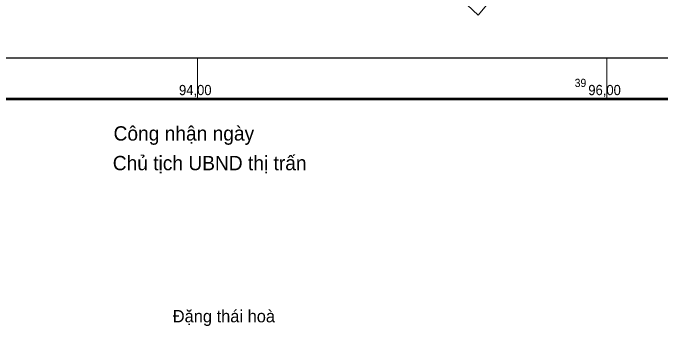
# Model space of a CAD drawing. Header units: metres. Extents: x 398630 to 399834, y 49516 to 50842.
# Drawn here: x 399309.9 to 399626.5, y 49519.2 to 49672.2 of the extents above; entities that cross this region are included whole.
import ezdxf
from ezdxf.enums import TextEntityAlignment as Align

# ---------------------------------------------------------------- set-up
doc = ezdxf.new("R2010")
doc.units = ezdxf.units.M
doc.header["$LTSCALE"] = 1.4
doc.layers.add('22', color=7, linetype='Continuous', lineweight=13)
doc.layers.add('63', color=7, linetype='Continuous', lineweight=13)

msp = doc.modelspace()

# ---------------------------------------------------------------- linework, layer by layer
at = {"layer": '22'}
msp.add_lwpolyline([(399498.59, 49707.49), (399537.14, 49671.05), (399577.5, 49719.42)], dxfattribs=at)
at = {"layer": '63'}
for p, q in [((399400, 49630), (399400, 49650)), ((399600, 49630), (399600, 49650))]:
    msp.add_line(p, q, dxfattribs=at)
at = {"layer": '63', "lineweight": 53}
msp.add_lwpolyline([(398630, 49630), (398630, 50770), (399770, 50770), (399770, 49630)], close=True, dxfattribs=at)
at = {"layer": '63', "lineweight": 25}
msp.add_lwpolyline([(398650, 49650), (398650, 50750), (399750, 50750), (399750, 49650)], close=True, dxfattribs=at)

# ---------------------------------------------------------------- texts
at = {"layer": '22'}
for s, height, p in [('Công nhận ngày', 7, (399393.365, 49609.79)), ('Chủ tịch UBND thị trấn', 7, (399405.965, 49595.31)), ('Đặng thái hoà', 6, (399412.93, 49520.99))]:
    msp.add_text(s, height=height, dxfattribs=at).set_placement(p, align=Align.CENTER)
at = {"layer": '63', "width": 0.95}
msp.add_text('39', height=4, dxfattribs=at).set_placement((399590, 49636), align=Align.RIGHT)
for s, p in [('94,00', (399391, 49632)), ('96,00', (399591, 49632))]:
    msp.add_text(s, height=5, dxfattribs=at).set_placement(p)

doc.saveas('drawing.dxf')
